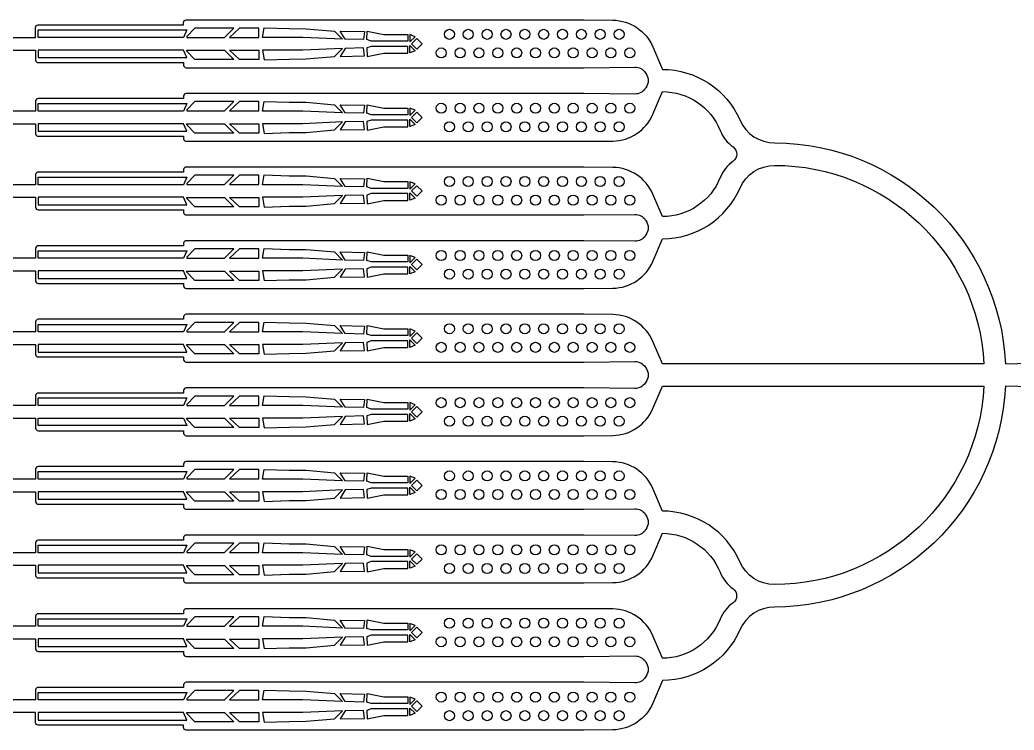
# Model space of a CAD drawing. Header units: millimetres. Extents: x 1762 to 23394, y 1311 to 16310.
# Drawn here: x 18370 to 20744, y 2232 to 3929 of the extents above; entities that cross this region are included whole.
import ezdxf

# ---------------------------------------------------------------- set-up
doc = ezdxf.new("R2010")
doc.units = ezdxf.units.MM
doc.layers.add('2-LIGHT', color=80, linetype='Continuous')
doc.layers.add('3-DARK', color=5, linetype='Continuous')

msp = doc.modelspace()

# ---------------------------------------------------------------- linework, layer by layer
at = {"layer": '2-LIGHT'}
for points in [[(11518.9, 3139.6), (16403.9, 3894.4), (17723, 3886.7), (18407.9, 3886.7), (18407.9, 3910.8, -0.414214), (18413.9, 3916.8), (18761.2, 3916.8), (18761.2, 3922.8, -0.414202), (18767.2, 3928.8), (19716.6, 3928.8), (19786, 3928.1), (19786, 3928.1, -0.297874), (19881.5, 3864.2), (19881.5, 3864.2), (19904.4, 3810.4)], [(19904.4, 3810.5, -0.298237), (20089.9, 3689.1), (20089.9, 3689.1, 0.298237), (20172.4, 3635.1, -0.399021), (20723.7, 3107.2), (21837.9, 3138)], [(21837.9, 3023.3), (20723.7, 3054, -0.399114), (20172.1, 2526.3, 0.298237), (20089.6, 2472.3), (20089.6, 2472.3, -0.297847), (19904.4, 2350.8), (19881.5, 2297), (19881.5, 2297, -0.297874), (19786, 2233.1), (19786, 2233.1), (19716.6, 2232.4), (18767.2, 2232.4, -0.414202), (18761.2, 2238.4), (18761.2, 2244.4), (18413.9, 2244.4, -0.414214), (18407.9, 2250.4), (18407.9, 2274.5), (18407.9, 2274.5), (17722.3, 2274.5), (16403.8, 2267.9), (11518.9, 3022.6, 0.038341)]]:
    msp.add_lwpolyline(points, format="xyb", dxfattribs=at)
at = {"layer": '3-DARK'}
for points in [[(18413.9, 3904.8), (18413.9, 3904.8), (18768.6, 3904.8), (18761.2, 3886.7), (18413.9, 3886.7)], [(18788.1, 3909.3), (18768.7, 3889.4), (18768.7, 3887.1), (18858.7, 3887.1), (18880.9, 3909.3)], [(18894.5, 3909.3), (18870.7, 3887.1), (18940.6, 3887.1), (18941.1, 3909.3)], [(19012.9, 3908.1), (19054, 3907.7), (19121.9, 3901.8), (19140.7, 3882.6), (19046.1, 3886.7), (18949.7, 3886.7), (18953.2, 3910)], [(19192.9, 3900.7), (19191, 3881.6), (19147.2, 3882.6), (19134.7, 3901.8)], [(19296.3, 3878), (19208.8, 3878), (19198.6, 3881.7), (19199.4, 3902), (19239.1, 3894.1), (19296.3, 3894.1)], [(19314.1, 3888.7), (19301.4, 3893.7), (19301.4, 3876)], [(19331, 3871.7), (19318.3, 3859), (19305.6, 3871.7), (19318.3, 3884.4)], [(18413.9, 3838.6), (18413.9, 3838.6), (18768.6, 3838.6), (18761.2, 3856.7), (18413.9, 3856.7)], [(18788.1, 3834.1), (18768.7, 3854), (18768.7, 3856.3), (18858.7, 3856.3), (18880.9, 3834.1)], [(18894.5, 3834.1), (18870.7, 3856.3), (18940.6, 3856.3), (18941.1, 3834.1)], [(19046.1, 3856.7), (18949.7, 3856.7), (18953.2, 3833.4), (19012.9, 3835.3), (19054, 3835.7), (19121.9, 3841.6), (19140.7, 3860.8)], [(19191, 3861.8), (19147.2, 3860.8), (19134.7, 3841.6), (19192.9, 3842.7)], [(19239.1, 3849.3), (19296.3, 3849.3), (19296.3, 3865.4), (19208.8, 3865.4), (19198.6, 3861.7), (19199.4, 3841.3)], [(19314.1, 3854.7), (19301.4, 3849.7), (19301.4, 3867.4)], [(18413.9, 3729), (18413.9, 3729), (18768.6, 3729), (18761.2, 3710.9), (18413.9, 3710.9)], [(18788.1, 3733.5), (18768.7, 3713.6), (18768.7, 3711.3), (18858.7, 3711.3), (18880.9, 3733.5)], [(18870.7, 3711.3), (18940.6, 3711.3), (18941.1, 3733.5), (18894.5, 3733.5)], [(18949.7, 3710.9), (18949.7, 3710.9), (18953.2, 3734.2), (19012.9, 3732.3), (19054, 3731.9), (19121.9, 3726), (19140.7, 3706.8), (19046.1, 3710.9)], [(19191, 3705.8), (19147.2, 3706.8), (19134.7, 3726), (19192.9, 3724.9)], [(19239.1, 3718.3), (19296.3, 3718.3), (19296.3, 3702.2), (19208.8, 3702.2), (19198.6, 3705.9), (19199.4, 3726.2)], [(19314.1, 3712.9), (19301.4, 3717.9), (19301.4, 3700.2)], [(19331, 3695.9), (19318.3, 3708.6), (19305.6, 3695.9), (19318.3, 3683.2)], [(18413.9, 3662.8), (18413.9, 3662.8), (18768.6, 3662.8), (18761.2, 3680.9), (18413.9, 3680.9)], [(18788.1, 3658.3), (18768.7, 3678.2), (18768.7, 3680.5), (18858.7, 3680.5), (18880.9, 3658.3)], [(18894.5, 3658.3), (18870.7, 3680.5), (18940.6, 3680.5), (18941.1, 3658.3)], [(18949.7, 3680.9), (18949.7, 3680.9), (18953.2, 3657.6), (19012.9, 3659.5), (19054, 3659.9), (19121.9, 3665.8), (19140.7, 3685), (19046.1, 3680.9)], [(19191, 3686), (19147.2, 3685), (19134.7, 3665.8), (19192.9, 3666.9)], [(19296.3, 3689.6), (19208.8, 3689.6), (19198.6, 3685.9), (19199.4, 3665.5), (19239.1, 3673.5), (19296.3, 3673.5)], [(19314.1, 3678.9), (19301.4, 3673.9), (19301.4, 3691.6)], [(18413.9, 3553.2), (18413.9, 3553.2), (18768.6, 3553.2), (18761.2, 3535.1), (18413.9, 3535.1)], [(18768.7, 3537.8), (18768.7, 3535.5), (18858.7, 3535.5), (18880.9, 3557.7), (18788.1, 3557.7)], [(18870.7, 3535.5), (18940.6, 3535.5), (18941.1, 3557.7), (18894.5, 3557.7)], [(19140.7, 3531), (19046.1, 3535.1), (18949.7, 3535.1), (18953.2, 3558.4), (19012.9, 3556.5), (19054, 3556.1), (19121.9, 3550.2)], [(19191, 3530), (19147.2, 3531), (19134.7, 3550.2), (19192.9, 3549.1)], [(19296.3, 3542.5), (19296.3, 3526.4), (19208.8, 3526.4), (19198.6, 3530.1), (19199.4, 3550.4), (19239.1, 3542.5)], [(19314.1, 3537.1), (19301.4, 3542.1), (19301.4, 3524.4)], [(19296.3, 3497.7), (19296.3, 3513.8), (19208.8, 3513.8), (19198.6, 3510.1), (19199.4, 3489.7), (19239.1, 3497.7)], [(19301.4, 3498.1), (19301.4, 3515.8), (19314.1, 3503.1)], [(19331, 3520.1), (19318.3, 3507.4), (19305.6, 3520.1), (19318.3, 3532.8)], [(18413.9, 3487), (18413.9, 3487), (18768.6, 3487), (18761.2, 3505.1), (18413.9, 3505.1)], [(18858.7, 3504.7), (18880.9, 3482.5), (18788.1, 3482.5), (18768.7, 3502.4), (18768.7, 3504.7)], [(18894.5, 3482.5), (18870.7, 3504.7), (18940.6, 3504.7), (18941.1, 3482.5)], [(19054, 3484.1), (19121.9, 3490), (19140.7, 3509.2), (19046.1, 3505.1), (18949.7, 3505.1), (18953.2, 3481.8), (19012.9, 3483.7)], [(19191, 3510.2), (19147.2, 3509.2), (19134.7, 3490), (19192.9, 3491.1)], [(18413.9, 3377.4), (18413.9, 3377.4), (18768.6, 3377.4), (18761.2, 3359.3), (18413.9, 3359.3)], [(18768.7, 3359.7), (18858.7, 3359.7), (18880.9, 3381.9), (18788.1, 3381.9), (18768.7, 3362)], [(18894.5, 3381.9), (18870.7, 3359.7), (18940.6, 3359.7), (18941.1, 3381.9)], [(18949.7, 3359.3), (18949.7, 3359.3), (18953.2, 3382.6), (19012.9, 3380.7), (19054, 3380.3), (19121.9, 3374.4), (19140.7, 3355.2), (19046.1, 3359.3)], [(19191, 3354.2), (19147.2, 3355.2), (19134.7, 3374.4), (19192.9, 3373.3)], [(19239.1, 3366.7), (19296.3, 3366.7), (19296.3, 3350.6), (19208.8, 3350.6), (19198.6, 3354.3), (19199.4, 3374.6)], [(19314.1, 3361.3), (19301.4, 3366.3), (19301.4, 3348.6)], [(19318.3, 3331.6), (19331, 3344.3), (19318.3, 3357), (19305.6, 3344.3)], [(18413.9, 3311.2), (18413.9, 3311.2), (18768.6, 3311.2), (18761.2, 3329.3), (18413.9, 3329.3)], [(18788.1, 3306.7), (18768.7, 3326.6), (18768.7, 3328.9), (18858.7, 3328.9), (18880.9, 3306.7)], [(18894.5, 3306.7), (18870.7, 3328.9), (18940.6, 3328.9), (18941.1, 3306.7)], [(19140.7, 3333.4), (19046.1, 3329.3), (18949.7, 3329.3), (18953.2, 3306), (19012.9, 3307.9), (19054, 3308.3), (19121.9, 3314.2)], [(19191, 3334.4), (19147.2, 3333.4), (19134.7, 3314.2), (19192.9, 3315.3)], [(19296.3, 3338), (19208.8, 3338), (19198.6, 3334.3), (19199.4, 3313.9), (19239.1, 3321.9), (19296.3, 3321.9)], [(19314.1, 3327.3), (19301.4, 3322.3), (19301.4, 3340)], [(18788.1, 3206.1), (18768.7, 3186.2), (18768.7, 3183.9), (18858.7, 3183.9), (18880.9, 3206.1)], [(18870.7, 3183.9), (18940.6, 3183.9), (18941.1, 3206.1), (18894.5, 3206.1)], [(19140.7, 3179.4), (19046.1, 3183.5), (18949.7, 3183.5), (18953.2, 3206.8), (19012.9, 3204.9), (19054, 3204.5), (19121.9, 3198.6)], [(18413.9, 3201.6), (18413.9, 3201.6), (18768.6, 3201.6), (18761.2, 3183.5), (18413.9, 3183.5)], [(19191, 3178.4), (19147.2, 3179.4), (19134.7, 3198.6), (19192.9, 3197.5)], [(19296.3, 3174.8), (19208.8, 3174.8), (19198.6, 3178.5), (19199.4, 3198.9), (19239.1, 3190.9), (19296.3, 3190.9)], [(19314.1, 3185.5), (19301.4, 3190.5), (19301.4, 3172.8)], [(18949.7, 3153.5), (18949.7, 3153.5), (18953.2, 3130.2), (19012.9, 3132.1), (19054, 3132.5), (19121.9, 3138.4), (19140.7, 3157.6), (19046.1, 3153.5)], [(19191, 3158.6), (19147.2, 3157.6), (19134.7, 3138.4), (19192.9, 3139.5)], [(19198.6, 3158.5), (19199.4, 3138.2), (19239.1, 3146.1), (19296.3, 3146.1), (19296.3, 3162.2), (19208.8, 3162.2)], [(19314.1, 3151.5), (19301.4, 3146.5), (19301.4, 3164.2)], [(19331, 3168.5), (19318.3, 3155.8), (19305.6, 3168.5), (19318.3, 3181.2)], [(18413.9, 3135.4), (18413.9, 3135.4), (18768.6, 3135.4), (18761.2, 3153.5), (18413.9, 3153.5)], [(18788.1, 3130.9), (18768.7, 3150.8), (18768.7, 3153.1), (18858.7, 3153.1), (18880.9, 3130.9)], [(18894.5, 3130.9), (18870.7, 3153.1), (18940.6, 3153.1), (18941.1, 3130.9)], [(18413.9, 3025.8), (18413.9, 3025.8), (18768.6, 3025.8), (18761.2, 3007.7), (18413.9, 3007.7)], [(18788.1, 3030.3), (18768.7, 3010.4), (18768.7, 3008.1), (18858.7, 3008.1), (18880.9, 3030.3)], [(18870.7, 3008.1), (18940.6, 3008.1), (18941.1, 3030.3), (18894.5, 3030.3)], [(19140.7, 3003.6), (19046.1, 3007.7), (18949.7, 3007.7), (18953.2, 3031), (19012.9, 3029.1), (19054, 3028.7), (19121.9, 3022.8)], [(19134.7, 3022.8), (19192.9, 3021.7), (19191, 3002.6), (19147.2, 3003.6)], [(19296.3, 3015.1), (19296.3, 2999), (19208.8, 2999), (19198.6, 3002.7), (19199.4, 3023.1), (19239.1, 3015.1)], [(19314.1, 3009.7), (19301.4, 3014.7), (19301.4, 2997)], [(19331, 2992.7), (19318.3, 3005.4), (19305.6, 2992.7), (19318.3, 2980)], [(18413.9, 2959.6), (18413.9, 2959.6), (18413.9, 2977.7), (18761.2, 2977.7), (18768.6, 2959.6)], [(18788.1, 2955.1), (18768.7, 2975), (18768.7, 2977.3), (18858.7, 2977.3), (18880.9, 2955.1)], [(18870.7, 2977.3), (18940.6, 2977.3), (18941.1, 2955.1), (18894.5, 2955.1)], [(19121.9, 2962.6), (19140.7, 2981.8), (19046.1, 2977.7), (18949.7, 2977.7), (18953.2, 2954.4), (19012.9, 2956.3), (19054, 2956.7)], [(19191, 2982.8), (19147.2, 2981.8), (19134.7, 2962.6), (19192.9, 2963.7)], [(19296.3, 2986.4), (19208.8, 2986.4), (19198.6, 2982.7), (19199.4, 2962.4), (19239.1, 2970.3), (19296.3, 2970.3)], [(19314.1, 2975.7), (19301.4, 2970.7), (19301.4, 2988.4)], [(18413.9, 2850), (18413.9, 2850), (18768.6, 2850), (18761.2, 2831.9), (18413.9, 2831.9)], [(18858.7, 2832.3), (18880.9, 2854.5), (18788.1, 2854.5), (18768.7, 2834.6), (18768.7, 2832.3)], [(18894.5, 2854.5), (18870.7, 2832.3), (18940.6, 2832.3), (18941.1, 2854.5)], [(19140.7, 2827.8), (19046.1, 2831.9), (18949.7, 2831.9), (18953.2, 2855.2), (19012.9, 2853.3), (19054, 2852.9), (19121.9, 2847)], [(19191, 2826.8), (19147.2, 2827.8), (19134.7, 2847), (19192.9, 2845.9)], [(19296.3, 2823.2), (19208.8, 2823.2), (19198.6, 2826.9), (19199.4, 2847.3), (19239.1, 2839.3), (19296.3, 2839.3)], [(19314.1, 2833.9), (19301.4, 2838.9), (19301.4, 2821.2)], [(19331, 2816.9), (19318.3, 2804.2), (19305.6, 2816.9), (19318.3, 2829.6)], [(18413.9, 2783.8), (18413.9, 2783.8), (18768.6, 2783.8), (18761.2, 2801.9), (18413.9, 2801.9)], [(18768.7, 2801.5), (18858.7, 2801.5), (18880.9, 2779.3), (18788.1, 2779.3), (18768.7, 2799.2)], [(18894.5, 2779.3), (18870.7, 2801.5), (18940.6, 2801.5), (18941.1, 2779.3)], [(19012.9, 2780.5), (19054, 2780.9), (19121.9, 2786.8), (19140.7, 2806), (19046.1, 2801.9), (18949.7, 2801.9), (18953.2, 2778.6)], [(19191, 2807), (19147.2, 2806), (19134.7, 2786.8), (19192.9, 2787.9)], [(19199.4, 2786.6), (19239.1, 2794.5), (19296.3, 2794.5), (19296.3, 2810.6), (19208.8, 2810.6), (19198.6, 2806.9)], [(19314.1, 2799.9), (19301.4, 2794.9), (19301.4, 2812.6)], [(18413.9, 2674.2), (18413.9, 2674.2), (18768.6, 2674.2), (18761.2, 2656.1), (18413.9, 2656.1)], [(18788.1, 2678.7), (18768.7, 2658.8), (18768.7, 2656.5), (18858.7, 2656.5), (18880.9, 2678.7)], [(18894.5, 2678.7), (18870.7, 2656.5), (18940.6, 2656.5), (18941.1, 2678.7)], [(19046.1, 2656.1), (18949.7, 2656.1), (18953.2, 2679.4), (19012.9, 2677.5), (19054, 2677.1), (19121.9, 2671.2), (19140.7, 2652)], [(19192.9, 2670.1), (19191, 2651), (19147.2, 2652), (19134.7, 2671.2)], [(19296.3, 2647.4), (19208.8, 2647.4), (19198.6, 2651.1), (19199.4, 2671.5), (19239.1, 2663.5), (19296.3, 2663.5)], [(19314.1, 2658.1), (19301.4, 2663.1), (19301.4, 2645.4)], [(19314.1, 2624.1), (19301.4, 2619.1), (19301.4, 2636.8)], [(19331, 2641.1), (19318.3, 2653.8), (19305.6, 2641.1), (19318.3, 2628.4)], [(18413.9, 2608), (18413.9, 2608), (18768.6, 2608), (18761.2, 2626.1), (18413.9, 2626.1)], [(18788.1, 2603.5), (18768.7, 2623.4), (18768.7, 2625.7), (18858.7, 2625.7), (18880.9, 2603.5)], [(18894.5, 2603.5), (18870.7, 2625.7), (18940.6, 2625.7), (18941.1, 2603.5)], [(19046.1, 2626.1), (18949.7, 2626.1), (18953.2, 2602.8), (19012.9, 2604.7), (19054, 2605.1), (19121.9, 2611), (19140.7, 2630.2)], [(19191, 2631.2), (19147.2, 2630.2), (19134.7, 2611), (19192.9, 2612.1)], [(19199.4, 2610.8), (19239.1, 2618.7), (19296.3, 2618.7), (19296.3, 2634.8), (19208.8, 2634.8), (19198.6, 2631.1)], [(18413.9, 2498.4), (18413.9, 2498.4), (18768.6, 2498.4), (18761.2, 2480.3), (18413.9, 2480.3)], [(18788.1, 2502.9), (18768.7, 2483), (18768.7, 2480.7), (18858.7, 2480.7), (18880.9, 2502.9)], [(18870.7, 2480.7), (18940.6, 2480.7), (18941.1, 2502.9), (18894.5, 2502.9)], [(19140.7, 2476.2), (19046.1, 2480.3), (18949.7, 2480.3), (18953.2, 2503.6), (19012.9, 2501.7), (19054, 2501.3), (19121.9, 2495.4)], [(19191, 2475.2), (19147.2, 2476.2), (19134.7, 2495.4), (19192.9, 2494.3)], [(19199.4, 2495.7), (19239.1, 2487.7), (19296.3, 2487.7), (19296.3, 2471.6), (19208.8, 2471.6), (19198.6, 2475.3)], [(19314.1, 2482.3), (19301.4, 2487.3), (19301.4, 2469.6)], [(19318.3, 2478), (19331, 2465.3), (19318.3, 2452.6), (19305.6, 2465.3)], [(18413.9, 2432.2), (18413.9, 2432.2), (18768.6, 2432.2), (18761.2, 2450.3), (18413.9, 2450.3)], [(18788.1, 2427.7), (18768.7, 2447.6), (18768.7, 2449.9), (18858.7, 2449.9), (18880.9, 2427.7)], [(18894.5, 2427.7), (18870.7, 2449.9), (18940.6, 2449.9), (18941.1, 2427.7)], [(19012.9, 2428.9), (19054, 2429.3), (19121.9, 2435.2), (19140.7, 2454.4), (19046.1, 2450.3), (18949.7, 2450.3), (18953.2, 2427)], [(19191, 2455.4), (19147.2, 2454.4), (19134.7, 2435.2), (19192.9, 2436.3)], [(19296.3, 2459), (19208.8, 2459), (19198.6, 2455.3), (19199.4, 2435), (19239.1, 2442.9), (19296.3, 2442.9)], [(19314.1, 2448.3), (19301.4, 2443.3), (19301.4, 2461)], [(18788.1, 2327.1), (18768.7, 2307.2), (18768.7, 2304.9), (18858.7, 2304.9), (18880.9, 2327.1)], [(18894.5, 2327.1), (18870.7, 2304.9), (18940.6, 2304.9), (18941.1, 2327.1)], [(19012.9, 2325.9), (19054, 2325.5), (19121.9, 2319.6), (19140.7, 2300.4), (19046.1, 2304.5), (18949.7, 2304.5), (18953.2, 2327.8)], [(18413.9, 2322.6), (18413.9, 2322.6), (18768.6, 2322.6), (18761.2, 2304.5), (18413.9, 2304.5)], [(19191, 2299.4), (19147.2, 2300.4), (19134.7, 2319.6), (19192.9, 2318.5)], [(19239.1, 2311.9), (19296.3, 2311.9), (19296.3, 2295.8), (19208.8, 2295.8), (19198.6, 2299.5), (19199.4, 2319.9)], [(19314.1, 2306.5), (19301.4, 2311.5), (19301.4, 2293.8)], [(19191, 2279.6), (19147.2, 2278.6), (19134.7, 2259.4), (19192.9, 2260.5)], [(19199.4, 2259.2), (19239.1, 2267.1), (19296.3, 2267.1), (19296.3, 2283.2), (19208.8, 2283.2), (19198.6, 2279.5)], [(19314.1, 2272.5), (19301.4, 2267.5), (19301.4, 2285.2)], [(19318.3, 2276.8), (19331, 2289.5), (19318.3, 2302.2), (19305.6, 2289.5)], [(18413.9, 2256.4), (18413.9, 2256.4), (18768.6, 2256.4), (18761.2, 2274.5), (18413.9, 2274.5)], [(18858.7, 2274.1), (18880.9, 2251.9), (18788.1, 2251.9), (18768.7, 2271.8), (18768.7, 2274.1)], [(18870.7, 2274.1), (18940.6, 2274.1), (18941.1, 2251.9), (18894.5, 2251.9)], [(19140.7, 2278.6), (19046.1, 2274.5), (18949.7, 2274.5), (18953.2, 2251.2), (19012.9, 2253.1), (19054, 2253.5), (19121.9, 2259.4)]]:
    msp.add_lwpolyline(points, close=True, dxfattribs=at)
for points in [[(17722.3, 3856.7), (18407.9, 3856.7), (18407.9, 3832.8, 0.414214), (18413.9, 3826.8), (18761.2, 3826.8), (18761.2, 3820.6, 0.414202), (18767.2, 3814.6), (19716.6, 3814.6), (19838.8, 3815.9), (19838.8, 3815.9, -0.248427), (19863.7, 3803), (19865.2, 3800.9, -0.313458), (19865.2, 3766.7), (19863.7, 3764.6, -0.248427), (19838.8, 3751.7), (19838.8, 3751.7), (19716.6, 3753), (18767.2, 3753, 0.414202), (18761.2, 3747), (18761.2, 3740.8), (18413.9, 3740.8, 0.414214), (18407.9, 3734.8), (18407.9, 3710.9), (18407.9, 3710.9), (17723, 3710.9)], [(17722.3, 3680.9), (18407.9, 3680.9), (18407.9, 3680.9), (18407.9, 3656.8, 0.414214), (18413.9, 3650.8), (18761.2, 3650.8), (18761.2, 3644.8, 0.414202), (18767.2, 3638.8), (19716.6, 3638.8), (19786, 3639.5), (19786, 3639.5, 0.297874), (19881.5, 3703.4), (19881.5, 3703.4), (19904.5, 3757.4, -0.305187), (20042.7, 3664.3), (20042.7, 3664.3, 0.140884), (20073.4, 3625.2), (20073.4, 3625.2, -0.511439), (20073.4, 3591.1), (20073.4, 3591.1, 0.140884), (20042.7, 3552), (20042.7, 3552, -0.3054), (19904.4, 3458.9), (19904.4, 3458.9), (19881.5, 3512.6), (19881.5, 3512.6, 0.297874), (19786, 3576.5), (19786, 3576.5), (19716.6, 3577.2), (18767.2, 3577.2, 0.414202), (18761.2, 3571.2), (18761.2, 3565.2), (18413.9, 3565.2, 0.414214), (18407.9, 3559.2), (18407.9, 3535.1), (17723, 3535.1)], [(17722.3, 3329.3), (18407.9, 3329.3), (18407.9, 3329.3), (18407.9, 3305.2, 0.414214), (18413.9, 3299.2), (18761.2, 3299.2), (18761.2, 3293.2, 0.414202), (18767.2, 3287.2), (19716.6, 3287.2), (19786, 3287.9), (19786, 3287.9, 0.297874), (19881.5, 3351.8), (19881.5, 3351.8), (19904.5, 3405.8), (19904.5, 3405.8, 0.298173), (20089.9, 3527.2), (20089.9, 3527.2, -0.298237), (20172.4, 3581.2, -0.398787), (20672.2, 3107.2), (19904.4, 3107.2), (19881.5, 3161), (19881.5, 3161, 0.297874), (19786, 3224.9), (19786, 3224.9), (19716.6, 3225.6), (18767.2, 3225.6, 0.414202), (18761.2, 3219.6), (18761.2, 3213.6), (18413.9, 3213.6, 0.414214), (18407.9, 3207.6), (18407.9, 3183.5), (17723, 3183.5)], [(17722.3, 3505.1), (18407.9, 3505.1), (18407.9, 3481.2, 0.414214), (18413.9, 3475.2), (18761.2, 3475.2), (18761.2, 3469, 0.414202), (18767.2, 3463), (19716.6, 3463), (19838.8, 3464.3), (19838.8, 3464.3, -0.248427), (19863.7, 3451.4), (19865.2, 3449.3, -0.313458), (19865.2, 3415.1), (19863.7, 3413, -0.248427), (19838.8, 3400.1), (19838.8, 3400.1), (19716.6, 3401.4), (18767.2, 3401.4, 0.414202), (18761.2, 3395.4), (18761.2, 3389.2), (18413.9, 3389.2, 0.414214), (18407.9, 3383.2), (18407.9, 3359.3), (18407.9, 3359.3), (17723, 3359.3)], [(17722.3, 3153.5), (18407.9, 3153.5), (18407.9, 3129.6, 0.414214), (18413.9, 3123.6), (18761.2, 3123.6), (18761.2, 3117.4, 0.414202), (18767.2, 3111.4), (19716.6, 3111.4), (19838.8, 3112.7), (19838.8, 3112.7, -0.248427), (19863.7, 3099.8), (19865.2, 3097.7, -0.313458), (19865.2, 3063.5), (19863.7, 3061.4, -0.248427), (19838.8, 3048.5), (19838.8, 3048.5), (19716.6, 3049.8), (18767.2, 3049.8, 0.414202), (18761.2, 3043.8), (18761.2, 3037.6), (18413.9, 3037.6, 0.414214), (18407.9, 3031.6), (18407.9, 3007.7), (18407.9, 3007.7), (17723, 3007.7)], [(17722.3, 2801.9), (18407.9, 2801.9), (18407.9, 2778, 0.414214), (18413.9, 2772), (18761.2, 2772), (18761.2, 2765.8, 0.414202), (18767.2, 2759.8), (19716.6, 2759.8), (19838.8, 2761.1), (19838.8, 2761.1, -0.248427), (19863.7, 2748.2), (19865.2, 2746.1, -0.313458), (19865.2, 2711.9), (19863.7, 2709.8, -0.248427), (19838.8, 2696.9), (19838.8, 2696.9), (19716.6, 2698.2), (18767.2, 2698.2, 0.414202), (18761.2, 2692.2), (18761.2, 2686), (18413.9, 2686, 0.414214), (18407.9, 2680), (18407.9, 2656.1), (18407.9, 2656.1), (17723, 2656.1)], [(17722.3, 2626.1), (18407.9, 2626.1), (18407.9, 2626.1), (18407.9, 2602, 0.414214), (18413.9, 2596), (18761.2, 2596), (18761.2, 2590, 0.414202), (18767.2, 2584), (19716.6, 2584), (19786, 2584.7), (19786, 2584.7, 0.297874), (19881.5, 2648.6), (19904.4, 2702.5, -0.304745), (20042.4, 2609.3), (20042.4, 2609.3, 0.140884), (20073.1, 2570.2), (20073.1, 2570.2, -0.511439), (20073.1, 2536.2), (20073.1, 2536.2, 0.140884), (20042.4, 2497.1), (20042.4, 2497.1, -0.3054), (19904.1, 2404, 0.3054)], [(19904.4, 2404), (19881.5, 2457.8), (19881.5, 2457.8, 0.297874), (19786, 2521.7), (19786, 2521.7), (19716.6, 2522.4), (18767.2, 2522.4, 0.414202), (18761.2, 2516.4), (18761.2, 2510.4), (18413.9, 2510.4, 0.414214), (18407.9, 2504.4), (18407.9, 2480.3), (17723, 2480.3)], [(17722.3, 2450.3), (18407.9, 2450.3), (18407.9, 2426.4, 0.414214), (18413.9, 2420.4), (18761.2, 2420.4), (18761.2, 2414.2, 0.414202), (18767.2, 2408.2), (19716.6, 2408.2), (19838.8, 2409.5), (19838.8, 2409.5, -0.248427), (19863.7, 2396.6), (19865.2, 2394.5, -0.313458), (19865.2, 2360.3), (19863.7, 2358.2, -0.248427), (19838.8, 2345.3), (19838.8, 2345.3), (19716.6, 2346.6), (18767.2, 2346.6, 0.414202), (18761.2, 2340.6), (18761.2, 2334.4), (18413.9, 2334.4, 0.414214), (18407.9, 2328.4), (18407.9, 2304.5), (18407.9, 2304.5), (17723, 2304.5)]]:
    msp.add_lwpolyline(points, format="xyb", dxfattribs=at)
at = {"layer": '3-DARK', "linetype": 'Continuous'}
msp.add_lwpolyline([(17722.3, 2977.7), (18407.9, 2977.7), (18407.9, 2977.7), (18407.9, 2953.6, 0.414214), (18413.9, 2947.6), (18761.2, 2947.6), (18761.2, 2941.6, 0.414202), (18767.2, 2935.6), (19716.6, 2935.6), (19786, 2936.3), (19786, 2936.3, 0.297874), (19881.5, 3000.2), (19881.5, 3000.2), (19904.4, 3054), (20672.2, 3054, -0.39889), (20172.1, 2580.1, -0.298237), (20089.6, 2634.1), (20089.6, 2634.1, 0.297854), (19904.4, 2755.6), (19881.5, 2809.4), (19881.5, 2809.4, 0.297874), (19786, 2873.3), (19786, 2873.3), (19716.6, 2874), (18767.2, 2874, 0.414202), (18761.2, 2868), (18761.2, 2862), (18413.9, 2862, 0.414214), (18407.9, 2856), (18407.9, 2831.9), (17723, 2831.9)], format="xyb", dxfattribs=at)
at = {"layer": '3-DARK'}
for centre in [(19396, 3894.3), (19441, 3894.3), (19486, 3894.3), (19531, 3894.3), (19576, 3894.3), (19621, 3894.3), (19666, 3894.3), (19711, 3894.3), (19756, 3894.3), (19801, 3894.3), (19376.5, 3849.9), (19421.5, 3849.9), (19466.5, 3849.9), (19511.5, 3849.9), (19556.5, 3849.9), (19601.5, 3849.9), (19646.5, 3849.9), (19691.5, 3849.9), (19736.5, 3849.9), (19781.5, 3849.9), (19826.5, 3849.9), (19376.5, 3717.7), (19421.5, 3717.7), (19466.5, 3717.7), (19511.5, 3717.7), (19556.5, 3717.7), (19601.5, 3717.7), (19646.5, 3717.7), (19691.5, 3717.7), (19736.5, 3717.7), (19781.5, 3717.7), (19826.5, 3717.7), (19396, 3673.3), (19441, 3673.3), (19486, 3673.3), (19531, 3673.3), (19576, 3673.3), (19621, 3673.3), (19666, 3673.3), (19711, 3673.3), (19756, 3673.3), (19801, 3673.3), (19396, 3542.7), (19441, 3542.7), (19486, 3542.7), (19531, 3542.7), (19576, 3542.7), (19621, 3542.7), (19666, 3542.7), (19711, 3542.7), (19756, 3542.7), (19801, 3542.7), (19376.5, 3498.3), (19421.5, 3498.3), (19466.5, 3498.3), (19511.5, 3498.3), (19556.5, 3498.3), (19601.5, 3498.3), (19646.5, 3498.3), (19691.5, 3498.3), (19736.5, 3498.3), (19781.5, 3498.3), (19826.5, 3498.3), (19376.5, 3366.1), (19421.5, 3366.1), (19466.5, 3366.1), (19511.5, 3366.1), (19556.5, 3366.1), (19601.5, 3366.1), (19646.5, 3366.1), (19691.5, 3366.1), (19736.5, 3366.1), (19781.5, 3366.1), (19826.5, 3366.1), (19396, 3321.7), (19441, 3321.7), (19486, 3321.7), (19531, 3321.7), (19576, 3321.7), (19621, 3321.7), (19666, 3321.7), (19711, 3321.7), (19756, 3321.7), (19801, 3321.7), (19396, 3191.1), (19441, 3191.1), (19486, 3191.1), (19531, 3191.1), (19576, 3191.1), (19621, 3191.1), (19666, 3191.1), (19711, 3191.1), (19756, 3191.1), (19801, 3191.1), (19376.5, 3146.7), (19421.5, 3146.7), (19466.5, 3146.7), (19511.5, 3146.7), (19556.5, 3146.7), (19601.5, 3146.7), (19646.5, 3146.7), (19691.5, 3146.7), (19736.5, 3146.7), (19781.5, 3146.7), (19826.5, 3146.7), (19376.5, 3014.5), (19421.5, 3014.5), (19466.5, 3014.5), (19511.5, 3014.5), (19556.5, 3014.5), (19601.5, 3014.5), (19646.5, 3014.5), (19691.5, 3014.5), (19736.5, 3014.5), (19781.5, 3014.5), (19826.5, 3014.5), (19396, 2970.1), (19441, 2970.1), (19486, 2970.1), (19531, 2970.1), (19576, 2970.1), (19621, 2970.1), (19666, 2970.1), (19711, 2970.1), (19756, 2970.1), (19801, 2970.1), (19396, 2839.5), (19441, 2839.5), (19486, 2839.5), (19531, 2839.5), (19576, 2839.5), (19621, 2839.5), (19666, 2839.5), (19711, 2839.5), (19756, 2839.5), (19801, 2839.5), (19376.5, 2795.1), (19421.5, 2795.1), (19466.5, 2795.1), (19511.5, 2795.1), (19556.5, 2795.1), (19601.5, 2795.1), (19646.5, 2795.1), (19691.5, 2795.1), (19736.5, 2795.1), (19781.5, 2795.1), (19826.5, 2795.1), (19376.5, 2662.9), (19421.5, 2662.9), (19466.5, 2662.9), (19511.5, 2662.9), (19556.5, 2662.9), (19601.5, 2662.9), (19646.5, 2662.9), (19691.5, 2662.9), (19736.5, 2662.9), (19781.5, 2662.9), (19826.5, 2662.9), (19396, 2618.5), (19441, 2618.5), (19486, 2618.5), (19531, 2618.5), (19576, 2618.5), (19621, 2618.5), (19666, 2618.5), (19711, 2618.5), (19756, 2618.5), (19801, 2618.5), (19396, 2487.9), (19441, 2487.9), (19486, 2487.9), (19531, 2487.9), (19576, 2487.9), (19621, 2487.9), (19666, 2487.9), (19711, 2487.9), (19756, 2487.9), (19801, 2487.9), (19376.5, 2443.5), (19421.5, 2443.5), (19466.5, 2443.5), (19511.5, 2443.5), (19556.5, 2443.5), (19601.5, 2443.5), (19646.5, 2443.5), (19691.5, 2443.5), (19736.5, 2443.5), (19781.5, 2443.5), (19826.5, 2443.5), (19376.5, 2311.3), (19421.5, 2311.3), (19466.5, 2311.3), (19511.5, 2311.3), (19556.5, 2311.3), (19601.5, 2311.3), (19646.5, 2311.3), (19691.5, 2311.3), (19736.5, 2311.3), (19781.5, 2311.3), (19826.5, 2311.3), (19396, 2266.9), (19441, 2266.9), (19486, 2266.9), (19531, 2266.9), (19576, 2266.9), (19621, 2266.9), (19666, 2266.9), (19711, 2266.9), (19756, 2266.9), (19801, 2266.9)]:
    msp.add_circle(centre, 12, dxfattribs=at)

doc.saveas('drawing.dxf')
